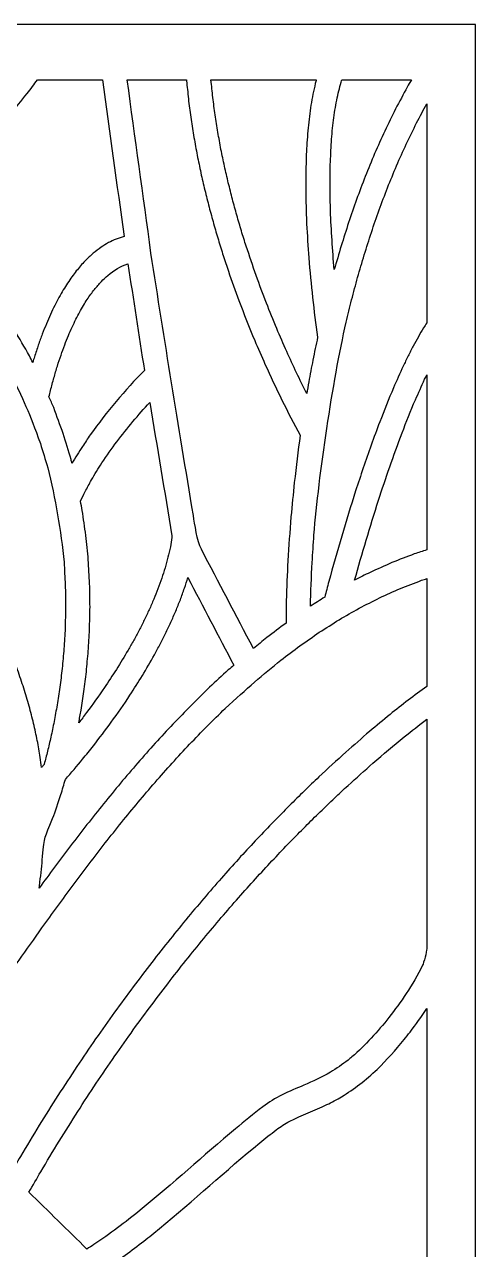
# Model space of a CAD drawing. Header units: centimetres. Extents: x -27.5 to -16.1, y -5.3 to 9.5.
# Drawn here: x -24.05 to -22.05, y 4.08 to 9.5 of the extents above; entities that cross this region are included whole.
import ezdxf

# ---------------------------------------------------------------- set-up
doc = ezdxf.new("R2010")
doc.units = ezdxf.units.CM
doc.header["$MEASUREMENT"] = 0
doc.layers.add('layer 1', color=7, linetype='Continuous')

msp = doc.modelspace()

# ---------------------------------------------------------------- linework, layer by layer
at = {"layer": 'layer 1', "color": 250}
for points, knots in [([(-22.0545, -5.25446), (-23.86966, -5.25446), (-25.68483, -5.25446), (-27.49999, -5.25446), (-27.49999, -5.25446), (-27.49999, -0.3363), (-27.49999, 4.58185), (-27.49999, 9.5), (-27.49999, 9.5), (-25.68483, 9.5), (-23.86966, 9.5), (-22.0545, 9.5), (-22.0545, 9.5), (-22.0545, 4.58185), (-22.0545, -0.3363), (-22.0545, -5.25446)], [0, 0, 0, 0, 0.2, 0.2, 0.2, 0.2, 0.4, 0.4, 0.4, 0.4, 0.6, 0.6, 0.6, 0.6, 1, 1, 1, 1]), ([(-24.0132, 8.00494), (-24.01077, 8.0131), (-24.00834, 8.02126), (-24.00591, 8.02942), (-24.00591, 8.02942), (-24.00021, 8.04677), (-23.99451, 8.06412), (-23.98881, 8.08146), (-23.98881, 8.08146), (-23.98295, 8.09766), (-23.97708, 8.11386), (-23.97122, 8.13006), (-23.97122, 8.13006), (-23.96522, 8.14515), (-23.95922, 8.16024), (-23.95321, 8.17533), (-23.95321, 8.17533), (-23.94709, 8.18935), (-23.94097, 8.20337), (-23.93485, 8.2174), (-23.93485, 8.2174), (-23.92863, 8.23039), (-23.92241, 8.24339), (-23.9162, 8.25639), (-23.9162, 8.25639), (-23.9099, 8.2684), (-23.90361, 8.28041), (-23.89731, 8.29241), (-23.89731, 8.29241), (-23.89096, 8.30348), (-23.88461, 8.31454), (-23.87826, 8.3256), (-23.87826, 8.3256), (-23.87188, 8.33575), (-23.8655, 8.3459), (-23.85912, 8.35605), (-23.85912, 8.35605), (-23.85272, 8.36533), (-23.84633, 8.3746), (-23.83994, 8.38388), (-23.83994, 8.38388), (-23.83356, 8.39232), (-23.82718, 8.40076), (-23.8208, 8.40921), (-23.8208, 8.40921), (-23.81446, 8.41685), (-23.80811, 8.42449), (-23.80177, 8.43213), (-23.80177, 8.43213), (-23.79549, 8.43901), (-23.78921, 8.44589), (-23.78293, 8.45276), (-23.78293, 8.45276), (-23.77673, 8.45892), (-23.77054, 8.46507), (-23.76435, 8.47122), (-23.76435, 8.47122), (-23.75827, 8.47668), (-23.75219, 8.48213), (-23.74611, 8.48759), (-23.74611, 8.48759), (-23.73441, 8.49658), (-23.72271, 8.50558), (-23.71101, 8.51457), (-23.71101, 8.51457), (-23.70012, 8.52124), (-23.68922, 8.52792), (-23.67832, 8.53459), (-23.67832, 8.53459), (-23.65607, 8.54586), (-23.6335, 8.55602), (-23.60945, 8.56118), (-23.60945, 8.56118), (-23.64118, 8.79266), (-23.67291, 9.02414), (-23.70465, 9.25562), (-23.70465, 9.25562), (-23.80043, 9.25562), (-23.89622, 9.25562), (-23.99201, 9.25562), (-23.99201, 9.25562), (-24.00726, 9.23511), (-24.02272, 9.21483), (-24.0383, 9.19459), (-24.0383, 9.19459), (-24.06352, 9.1635), (-24.08874, 9.13242), (-24.11395, 9.10133), (-24.11395, 9.10133), (-24.12943, 9.08326), (-24.14491, 9.06518), (-24.16038, 9.04711), (-24.16038, 9.04711), (-24.17771, 9.02766), (-24.19504, 9.00821), (-24.21237, 8.98876), (-24.21237, 8.98876), (-24.23151, 8.96818), (-24.25064, 8.9476), (-24.26978, 8.92702), (-24.26978, 8.92702), (-24.29068, 8.90555), (-24.31158, 8.88407), (-24.33248, 8.8626), (-24.33248, 8.8626), (-24.35509, 8.84047), (-24.37771, 8.81834), (-24.40033, 8.79621), (-24.40033, 8.79621), (-24.42462, 8.77366), (-24.44891, 8.75112), (-24.4732, 8.72857), (-24.4732, 8.72857), (-24.49621, 8.7084), (-24.51922, 8.68823), (-24.54223, 8.66806), (-24.54223, 8.66806), (-24.47251, 8.60534), (-24.42543, 8.55952), (-24.34953, 8.48226), (-24.34953, 8.48226), (-24.31792, 8.44578), (-24.28632, 8.40931), (-24.25471, 8.37284), (-24.25471, 8.37284), (-24.22642, 8.33571), (-24.19812, 8.29858), (-24.16982, 8.26145), (-24.16982, 8.26145), (-24.14468, 8.22381), (-24.11954, 8.18616), (-24.0944, 8.14851), (-24.0944, 8.14851), (-24.07228, 8.11048), (-24.05016, 8.07245), (-24.02804, 8.03443), (-24.02804, 8.03443), (-24.02309, 8.0246), (-24.01815, 8.01477), (-24.0132, 8.00494)], [0, 0, 0, 0, 0.0277778, 0.0277778, 0.0277778, 0.0277778, 0.0555556, 0.0555556, 0.0555556, 0.0555556, 0.0833333, 0.0833333, 0.0833333, 0.0833333, 0.1111111, 0.1111111, 0.1111111, 0.1111111, 0.1388889, 0.1388889, 0.1388889, 0.1388889, 0.1666667, 0.1666667, 0.1666667, 0.1666667, 0.1944444, 0.1944444, 0.1944444, 0.1944444, 0.2222222, 0.2222222, 0.2222222, 0.2222222, 0.25, 0.25, 0.25, 0.25, 0.2777778, 0.2777778, 0.2777778, 0.2777778, 0.3055556, 0.3055556, 0.3055556, 0.3055556, 0.3333333, 0.3333333, 0.3333333, 0.3333333, 0.3611111, 0.3611111, 0.3611111, 0.3611111, 0.3888889, 0.3888889, 0.3888889, 0.3888889, 0.4166667, 0.4166667, 0.4166667, 0.4166667, 0.4444444, 0.4444444, 0.4444444, 0.4444444, 0.4722222, 0.4722222, 0.4722222, 0.4722222, 0.5, 0.5, 0.5, 0.5, 0.5277778, 0.5277778, 0.5277778, 0.5277778, 0.5555556, 0.5555556, 0.5555556, 0.5555556, 0.5833333, 0.5833333, 0.5833333, 0.5833333, 0.6111111, 0.6111111, 0.6111111, 0.6111111, 0.6388889, 0.6388889, 0.6388889, 0.6388889, 0.6666667, 0.6666667, 0.6666667, 0.6666667, 0.6944444, 0.6944444, 0.6944444, 0.6944444, 0.7222222, 0.7222222, 0.7222222, 0.7222222, 0.75, 0.75, 0.75, 0.75, 0.7777778, 0.7777778, 0.7777778, 0.7777778, 0.8055556, 0.8055556, 0.8055556, 0.8055556, 0.8333333, 0.8333333, 0.8333333, 0.8333333, 0.8611111, 0.8611111, 0.8611111, 0.8611111, 0.8888889, 0.8888889, 0.8888889, 0.8888889, 0.9166667, 0.9166667, 0.9166667, 0.9166667, 0.9444444, 0.9444444, 0.9444444, 0.9444444, 1, 1, 1, 1]), ([(-22.89169, 6.94891), (-22.89019, 7.00831), (-22.8877, 7.06753), (-22.88469, 7.12687), (-22.88469, 7.12687), (-22.8808, 7.19163), (-22.87618, 7.25617), (-22.87098, 7.32081), (-22.87098, 7.32081), (-22.86603, 7.37178), (-22.86107, 7.42275), (-22.85612, 7.47371), (-22.85612, 7.47371), (-22.84807, 7.54358), (-22.83971, 7.61328), (-22.82985, 7.68286), (-22.82985, 7.68286), (-22.88666, 7.78448), (-22.93734, 7.89046), (-22.98596, 7.99733), (-22.98596, 7.99733), (-23.00112, 8.03228), (-23.01628, 8.06722), (-23.03145, 8.10217), (-23.03145, 8.10217), (-23.05566, 8.16088), (-23.07899, 8.21976), (-23.10169, 8.27925), (-23.10169, 8.27925), (-23.11711, 8.32251), (-23.13253, 8.36577), (-23.14795, 8.40903), (-23.14795, 8.40903), (-23.15544, 8.43171), (-23.16294, 8.45438), (-23.17043, 8.47706), (-23.17043, 8.47706), (-23.1777, 8.50038), (-23.18498, 8.52369), (-23.19225, 8.54701), (-23.19225, 8.54701), (-23.19925, 8.57092), (-23.20625, 8.59484), (-23.21326, 8.61875), (-23.21326, 8.61875), (-23.21993, 8.64322), (-23.2266, 8.6677), (-23.23328, 8.69217), (-23.23328, 8.69217), (-23.23957, 8.71715), (-23.24587, 8.74214), (-23.25216, 8.76712), (-23.25216, 8.76712), (-23.25802, 8.79258), (-23.26387, 8.81804), (-23.26973, 8.8435), (-23.26973, 8.8435), (-23.27509, 8.86938), (-23.28046, 8.89527), (-23.28582, 8.92116), (-23.28582, 8.92116), (-23.29064, 8.94744), (-23.29546, 8.97372), (-23.30027, 9), (-23.30027, 9), (-23.30449, 9.02662), (-23.3087, 9.05325), (-23.31292, 9.07987), (-23.31292, 9.07987), (-23.31647, 9.1068), (-23.32003, 9.13373), (-23.32358, 9.16066), (-23.32358, 9.16066), (-23.32642, 9.18786), (-23.32926, 9.21505), (-23.3321, 9.24225), (-23.3321, 9.24225), (-23.33244, 9.2467), (-23.33278, 9.25116), (-23.33311, 9.25562), (-23.33311, 9.25562), (-23.42058, 9.25562), (-23.50805, 9.25562), (-23.59552, 9.25562), (-23.59552, 9.25562), (-23.56045, 8.99979), (-23.52538, 8.74396), (-23.49031, 8.48812), (-23.49031, 8.48812), (-23.43027, 8.10033), (-23.37019, 7.73301), (-23.30266, 7.3269), (-23.30266, 7.3269), (-23.2967, 7.29105), (-23.28633, 7.21393), (-23.26736, 7.17773), (-23.26736, 7.17773), (-23.19066, 7.03136), (-23.11397, 6.88499), (-23.03728, 6.73862), (-23.03728, 6.73862), (-23.01731, 6.75484), (-22.99735, 6.77107), (-22.97738, 6.78729), (-22.97738, 6.78729), (-22.94902, 6.80869), (-22.92066, 6.83008), (-22.8923, 6.85148), (-22.8923, 6.85148), (-22.89235, 6.88397), (-22.89226, 6.91639), (-22.89169, 6.94891)], [0, 0, 0, 0, 0.0344828, 0.0344828, 0.0344828, 0.0344828, 0.0689655, 0.0689655, 0.0689655, 0.0689655, 0.1034483, 0.1034483, 0.1034483, 0.1034483, 0.137931, 0.137931, 0.137931, 0.137931, 0.1724138, 0.1724138, 0.1724138, 0.1724138, 0.2068966, 0.2068966, 0.2068966, 0.2068966, 0.2413793, 0.2413793, 0.2413793, 0.2413793, 0.2758621, 0.2758621, 0.2758621, 0.2758621, 0.3103448, 0.3103448, 0.3103448, 0.3103448, 0.3448276, 0.3448276, 0.3448276, 0.3448276, 0.3793103, 0.3793103, 0.3793103, 0.3793103, 0.4137931, 0.4137931, 0.4137931, 0.4137931, 0.4482759, 0.4482759, 0.4482759, 0.4482759, 0.4827586, 0.4827586, 0.4827586, 0.4827586, 0.5172414, 0.5172414, 0.5172414, 0.5172414, 0.5517241, 0.5517241, 0.5517241, 0.5517241, 0.5862069, 0.5862069, 0.5862069, 0.5862069, 0.6206897, 0.6206897, 0.6206897, 0.6206897, 0.6551724, 0.6551724, 0.6551724, 0.6551724, 0.6896552, 0.6896552, 0.6896552, 0.6896552, 0.7241379, 0.7241379, 0.7241379, 0.7241379, 0.7586207, 0.7586207, 0.7586207, 0.7586207, 0.7931034, 0.7931034, 0.7931034, 0.7931034, 0.8275862, 0.8275862, 0.8275862, 0.8275862, 0.862069, 0.862069, 0.862069, 0.862069, 0.8965517, 0.8965517, 0.8965517, 0.8965517, 0.9310345, 0.9310345, 0.9310345, 0.9310345, 1, 1, 1, 1]), ([(-23.22489, 9.25562), (-23.22486, 9.25529), (-23.22484, 9.25496), (-23.22481, 9.25463), (-23.22481, 9.25463), (-23.22211, 9.22872), (-23.2194, 9.2028), (-23.21669, 9.17689), (-23.21669, 9.17689), (-23.2133, 9.15116), (-23.2099, 9.12543), (-23.2065, 9.0997), (-23.2065, 9.0997), (-23.20247, 9.0742), (-23.19843, 9.04871), (-23.1944, 9.02321), (-23.1944, 9.02321), (-23.18977, 8.99799), (-23.18515, 8.97278), (-23.18053, 8.94756), (-23.18053, 8.94756), (-23.17537, 8.92266), (-23.17021, 8.89777), (-23.16505, 8.87288), (-23.16505, 8.87288), (-23.15941, 8.84835), (-23.15377, 8.82383), (-23.14813, 8.7993), (-23.14813, 8.7993), (-23.14205, 8.7752), (-23.13598, 8.75109), (-23.12991, 8.72698), (-23.12991, 8.72698), (-23.12346, 8.70333), (-23.11701, 8.67968), (-23.11056, 8.65604), (-23.11056, 8.65604), (-23.10379, 8.63289), (-23.09701, 8.60975), (-23.09024, 8.58661), (-23.09024, 8.58661), (-23.08319, 8.56403), (-23.07614, 8.54144), (-23.06909, 8.51885), (-23.06909, 8.51885), (-23.0544, 8.47551), (-23.0397, 8.43217), (-23.025, 8.38883), (-23.025, 8.38883), (-23.00986, 8.34825), (-22.99471, 8.30766), (-22.97957, 8.26708), (-22.97957, 8.26708), (-22.9644, 8.2296), (-22.94924, 8.19213), (-22.93407, 8.15465), (-22.93407, 8.15465), (-22.91931, 8.12065), (-22.90456, 8.08665), (-22.8898, 8.05265), (-22.8898, 8.05265), (-22.86127, 7.98991), (-22.83212, 7.92774), (-22.80118, 7.86648), (-22.80118, 7.86648), (-22.7982, 7.88378), (-22.79523, 7.90108), (-22.79225, 7.91838), (-22.79225, 7.91838), (-22.78617, 7.95067), (-22.78008, 7.98296), (-22.77399, 8.01525), (-22.77399, 8.01525), (-22.76702, 8.04893), (-22.76006, 8.08261), (-22.7531, 8.11629), (-22.7531, 8.11629), (-22.76991, 8.23286), (-22.78239, 8.34983), (-22.79216, 8.46742), (-22.79216, 8.46742), (-22.79585, 8.5176), (-22.79901, 8.5677), (-22.80165, 8.61798), (-22.80165, 8.61798), (-22.80285, 8.6531), (-22.80404, 8.68823), (-22.80524, 8.72336), (-22.80524, 8.72336), (-22.80544, 8.75906), (-22.80563, 8.79476), (-22.80583, 8.83047), (-22.80583, 8.83047), (-22.80479, 8.86611), (-22.80375, 8.90175), (-22.80271, 8.9374), (-22.80271, 8.9374), (-22.80166, 8.955), (-22.8006, 8.9726), (-22.79954, 8.99021), (-22.79954, 8.99021), (-22.79807, 9.00756), (-22.79661, 9.02492), (-22.79515, 9.04228), (-22.79515, 9.04228), (-22.79325, 9.05931), (-22.79135, 9.07634), (-22.78946, 9.09338), (-22.78946, 9.09338), (-22.78708, 9.11002), (-22.78471, 9.12666), (-22.78234, 9.1433), (-22.78234, 9.1433), (-22.77946, 9.15947), (-22.77657, 9.17565), (-22.77369, 9.19183), (-22.77369, 9.19183), (-22.77025, 9.20747), (-22.76681, 9.22311), (-22.76337, 9.23875), (-22.76337, 9.23875), (-22.76185, 9.24437), (-22.76034, 9.25), (-22.75883, 9.25562), (-22.75883, 9.25562), (-22.91418, 9.25562), (-23.06953, 9.25562), (-23.22489, 9.25562)], [0, 0, 0, 0, 0.030303, 0.030303, 0.030303, 0.030303, 0.0606061, 0.0606061, 0.0606061, 0.0606061, 0.0909091, 0.0909091, 0.0909091, 0.0909091, 0.1212121, 0.1212121, 0.1212121, 0.1212121, 0.1515152, 0.1515152, 0.1515152, 0.1515152, 0.1818182, 0.1818182, 0.1818182, 0.1818182, 0.2121212, 0.2121212, 0.2121212, 0.2121212, 0.2424242, 0.2424242, 0.2424242, 0.2424242, 0.2727273, 0.2727273, 0.2727273, 0.2727273, 0.3030303, 0.3030303, 0.3030303, 0.3030303, 0.3333333, 0.3333333, 0.3333333, 0.3333333, 0.3636364, 0.3636364, 0.3636364, 0.3636364, 0.3939394, 0.3939394, 0.3939394, 0.3939394, 0.4242424, 0.4242424, 0.4242424, 0.4242424, 0.4545455, 0.4545455, 0.4545455, 0.4545455, 0.4848485, 0.4848485, 0.4848485, 0.4848485, 0.5151515, 0.5151515, 0.5151515, 0.5151515, 0.5454545, 0.5454545, 0.5454545, 0.5454545, 0.5757576, 0.5757576, 0.5757576, 0.5757576, 0.6060606, 0.6060606, 0.6060606, 0.6060606, 0.6363636, 0.6363636, 0.6363636, 0.6363636, 0.6666667, 0.6666667, 0.6666667, 0.6666667, 0.6969697, 0.6969697, 0.6969697, 0.6969697, 0.7272727, 0.7272727, 0.7272727, 0.7272727, 0.7575758, 0.7575758, 0.7575758, 0.7575758, 0.7878788, 0.7878788, 0.7878788, 0.7878788, 0.8181818, 0.8181818, 0.8181818, 0.8181818, 0.8484848, 0.8484848, 0.8484848, 0.8484848, 0.8787879, 0.8787879, 0.8787879, 0.8787879, 0.9090909, 0.9090909, 0.9090909, 0.9090909, 0.9393939, 0.9393939, 0.9393939, 0.9393939, 1, 1, 1, 1]), ([(-22.64545, 9.25562), (-22.64664, 9.25199), (-22.64783, 9.24836), (-22.64902, 9.24473), (-22.64902, 9.24473), (-22.65248, 9.23186), (-22.65595, 9.219), (-22.65941, 9.20613), (-22.65941, 9.20613), (-22.66243, 9.1924), (-22.66545, 9.17866), (-22.66847, 9.16493), (-22.66847, 9.16493), (-22.67106, 9.15044), (-22.67364, 9.13594), (-22.67623, 9.12145), (-22.67623, 9.12145), (-22.67839, 9.10629), (-22.68055, 9.09113), (-22.68271, 9.07598), (-22.68271, 9.07598), (-22.68446, 9.06026), (-22.68621, 9.04453), (-22.68796, 9.02881), (-22.68796, 9.02881), (-22.68933, 9.01262), (-22.69069, 8.99644), (-22.69205, 8.98025), (-22.69205, 8.98025), (-22.6937, 8.94684), (-22.69535, 8.91344), (-22.697, 8.88004), (-22.697, 8.88004), (-22.69737, 8.84589), (-22.69775, 8.81174), (-22.69812, 8.77758), (-22.69812, 8.77758), (-22.69742, 8.7434), (-22.69672, 8.70923), (-22.69602, 8.67505), (-22.69602, 8.67505), (-22.6925, 8.58823), (-22.68731, 8.50179), (-22.67938, 8.41534), (-22.67938, 8.41534), (-22.66918, 8.45034), (-22.65899, 8.48534), (-22.6488, 8.52034), (-22.6488, 8.52034), (-22.63792, 8.55459), (-22.62704, 8.58884), (-22.61616, 8.62309), (-22.61616, 8.62309), (-22.60434, 8.65726), (-22.59252, 8.69144), (-22.5807, 8.72561), (-22.5807, 8.72561), (-22.5679, 8.7596), (-22.55511, 8.79358), (-22.54231, 8.82757), (-22.54231, 8.82757), (-22.52849, 8.86124), (-22.51467, 8.89492), (-22.50086, 8.9286), (-22.50086, 8.9286), (-22.48598, 8.96185), (-22.4711, 8.99511), (-22.45622, 9.02836), (-22.45622, 9.02836), (-22.44023, 9.06108), (-22.42425, 9.09379), (-22.40826, 9.12651), (-22.40826, 9.12651), (-22.39113, 9.15857), (-22.374, 9.19063), (-22.35687, 9.22269), (-22.35687, 9.22269), (-22.35045, 9.23367), (-22.34402, 9.24464), (-22.33759, 9.25562), (-22.33759, 9.25562), (-22.44021, 9.25562), (-22.54283, 9.25562), (-22.64545, 9.25562)], [0, 0, 0, 0, 0.0454545, 0.0454545, 0.0454545, 0.0454545, 0.0909091, 0.0909091, 0.0909091, 0.0909091, 0.1363636, 0.1363636, 0.1363636, 0.1363636, 0.1818182, 0.1818182, 0.1818182, 0.1818182, 0.2272727, 0.2272727, 0.2272727, 0.2272727, 0.2727273, 0.2727273, 0.2727273, 0.2727273, 0.3181818, 0.3181818, 0.3181818, 0.3181818, 0.3636364, 0.3636364, 0.3636364, 0.3636364, 0.4090909, 0.4090909, 0.4090909, 0.4090909, 0.4545455, 0.4545455, 0.4545455, 0.4545455, 0.5, 0.5, 0.5, 0.5, 0.5454545, 0.5454545, 0.5454545, 0.5454545, 0.5909091, 0.5909091, 0.5909091, 0.5909091, 0.6363636, 0.6363636, 0.6363636, 0.6363636, 0.6818182, 0.6818182, 0.6818182, 0.6818182, 0.7272727, 0.7272727, 0.7272727, 0.7272727, 0.7727273, 0.7727273, 0.7727273, 0.7727273, 0.8181818, 0.8181818, 0.8181818, 0.8181818, 0.8636364, 0.8636364, 0.8636364, 0.8636364, 0.9090909, 0.9090909, 0.9090909, 0.9090909, 1, 1, 1, 1]), ([(-22.27016, 9.14905), (-22.28509, 9.12112), (-22.30001, 9.09318), (-22.31494, 9.06525), (-22.31494, 9.06525), (-22.33027, 9.03388), (-22.3456, 9.0025), (-22.36093, 8.97112), (-22.36093, 8.97112), (-22.37523, 8.93915), (-22.38954, 8.90717), (-22.40385, 8.8752), (-22.40385, 8.8752), (-22.41717, 8.84274), (-22.43049, 8.81028), (-22.4438, 8.77782), (-22.4438, 8.77782), (-22.45617, 8.74499), (-22.46853, 8.71216), (-22.48089, 8.67933), (-22.48089, 8.67933), (-22.49233, 8.64625), (-22.50377, 8.61318), (-22.51521, 8.5801), (-22.51521, 8.5801), (-22.52576, 8.54688), (-22.53631, 8.51367), (-22.54686, 8.48046), (-22.54686, 8.48046), (-22.55656, 8.44723), (-22.56625, 8.414), (-22.57595, 8.38077), (-22.57595, 8.38077), (-22.58482, 8.34764), (-22.5937, 8.31451), (-22.60258, 8.28138), (-22.60258, 8.28138), (-22.61067, 8.24847), (-22.61876, 8.21556), (-22.62685, 8.18265), (-22.62685, 8.18265), (-22.68661, 7.91749), (-22.7476, 7.50887), (-22.76914, 7.24073), (-22.76914, 7.24073), (-22.77178, 7.20022), (-22.77443, 7.15971), (-22.77707, 7.11921), (-22.77707, 7.11921), (-22.78034, 7.05478), (-22.7833, 6.99032), (-22.78426, 6.9258), (-22.78426, 6.9258), (-22.76335, 6.93907), (-22.74243, 6.95235), (-22.72152, 6.96563), (-22.72152, 6.96563), (-22.71558, 6.98867), (-22.70961, 7.01171), (-22.70349, 7.0347), (-22.70349, 7.0347), (-22.66706, 7.16986), (-22.62724, 7.30355), (-22.58482, 7.43644), (-22.58482, 7.43644), (-22.56275, 7.50404), (-22.53999, 7.57118), (-22.51639, 7.63812), (-22.51639, 7.63812), (-22.50373, 7.67243), (-22.49106, 7.70674), (-22.4784, 7.74106), (-22.4784, 7.74106), (-22.45871, 7.79183), (-22.43849, 7.8421), (-22.41749, 7.89221), (-22.41749, 7.89221), (-22.40321, 7.92407), (-22.38892, 7.95594), (-22.37463, 7.98781), (-22.37463, 7.98781), (-22.36728, 8.00297), (-22.35993, 8.01814), (-22.35259, 8.03331), (-22.35259, 8.03331), (-22.34511, 8.04785), (-22.33764, 8.0624), (-22.33016, 8.07695), (-22.33016, 8.07695), (-22.32256, 8.09079), (-22.31496, 8.10464), (-22.30735, 8.11849), (-22.30735, 8.11849), (-22.29962, 8.13156), (-22.29189, 8.14463), (-22.28415, 8.15771), (-22.28415, 8.15771), (-22.27949, 8.16494), (-22.27483, 8.17218), (-22.27016, 8.17942), (-22.27016, 8.17942), (-22.27016, 8.50263), (-22.27016, 8.82584), (-22.27016, 9.14905)], [0, 0, 0, 0, 0.037037, 0.037037, 0.037037, 0.037037, 0.0740741, 0.0740741, 0.0740741, 0.0740741, 0.1111111, 0.1111111, 0.1111111, 0.1111111, 0.1481481, 0.1481481, 0.1481481, 0.1481481, 0.1851852, 0.1851852, 0.1851852, 0.1851852, 0.2222222, 0.2222222, 0.2222222, 0.2222222, 0.2592593, 0.2592593, 0.2592593, 0.2592593, 0.2962963, 0.2962963, 0.2962963, 0.2962963, 0.3333333, 0.3333333, 0.3333333, 0.3333333, 0.3703704, 0.3703704, 0.3703704, 0.3703704, 0.4074074, 0.4074074, 0.4074074, 0.4074074, 0.4444444, 0.4444444, 0.4444444, 0.4444444, 0.4814815, 0.4814815, 0.4814815, 0.4814815, 0.5185185, 0.5185185, 0.5185185, 0.5185185, 0.5555556, 0.5555556, 0.5555556, 0.5555556, 0.5925926, 0.5925926, 0.5925926, 0.5925926, 0.6296296, 0.6296296, 0.6296296, 0.6296296, 0.6666667, 0.6666667, 0.6666667, 0.6666667, 0.7037037, 0.7037037, 0.7037037, 0.7037037, 0.7407407, 0.7407407, 0.7407407, 0.7407407, 0.7777778, 0.7777778, 0.7777778, 0.7777778, 0.8148148, 0.8148148, 0.8148148, 0.8148148, 0.8518519, 0.8518519, 0.8518519, 0.8518519, 0.8888889, 0.8888889, 0.8888889, 0.8888889, 0.9259259, 0.9259259, 0.9259259, 0.9259259, 1, 1, 1, 1]), ([(-23.83985, 7.5583), (-23.82492, 7.58346), (-23.80966, 7.60813), (-23.79387, 7.63267), (-23.79387, 7.63267), (-23.78216, 7.64986), (-23.77044, 7.66705), (-23.75873, 7.68424), (-23.75873, 7.68424), (-23.68564, 7.78609), (-23.60601, 7.88215), (-23.5195, 7.96955), (-23.5195, 7.96955), (-23.5438, 8.12647), (-23.56809, 8.2834), (-23.59239, 8.44033), (-23.59239, 8.44033), (-23.6254, 8.43152), (-23.65392, 8.41206), (-23.68124, 8.38994), (-23.68124, 8.38994), (-23.69079, 8.3809), (-23.70034, 8.37187), (-23.70988, 8.36283), (-23.70988, 8.36283), (-23.7201, 8.35108), (-23.73031, 8.33932), (-23.74053, 8.32756), (-23.74053, 8.32756), (-23.74584, 8.32054), (-23.75114, 8.31352), (-23.75645, 8.3065), (-23.75645, 8.3065), (-23.76186, 8.29865), (-23.76726, 8.29081), (-23.77267, 8.28296), (-23.77267, 8.28296), (-23.77815, 8.27424), (-23.78363, 8.26552), (-23.78912, 8.2568), (-23.78912, 8.2568), (-23.79465, 8.24716), (-23.80019, 8.23752), (-23.80572, 8.22787), (-23.80572, 8.22787), (-23.81128, 8.21727), (-23.81684, 8.20666), (-23.82241, 8.19605), (-23.82241, 8.19605), (-23.82797, 8.18442), (-23.83353, 8.1728), (-23.83909, 8.16117), (-23.83909, 8.16117), (-23.84463, 8.14849), (-23.85016, 8.1358), (-23.8557, 8.12312), (-23.8557, 8.12312), (-23.86119, 8.10933), (-23.86667, 8.09554), (-23.87215, 8.08175), (-23.87215, 8.08175), (-23.87756, 8.06682), (-23.88297, 8.05188), (-23.88837, 8.03694), (-23.88837, 8.03694), (-23.89367, 8.02081), (-23.89898, 8.00468), (-23.90428, 7.98856), (-23.90428, 7.98856), (-23.90945, 7.97119), (-23.91462, 7.95383), (-23.91979, 7.93646), (-23.91979, 7.93646), (-23.9248, 7.91782), (-23.92982, 7.89918), (-23.93483, 7.88053), (-23.93483, 7.88053), (-23.93706, 7.87133), (-23.93929, 7.86212), (-23.94151, 7.85291), (-23.94151, 7.85291), (-23.93456, 7.83677), (-23.9276, 7.82064), (-23.92065, 7.80451), (-23.92065, 7.80451), (-23.90667, 7.76618), (-23.89269, 7.72785), (-23.87871, 7.68952), (-23.87871, 7.68952), (-23.86714, 7.65137), (-23.85556, 7.61322), (-23.84399, 7.57507), (-23.84399, 7.57507), (-23.84261, 7.56948), (-23.84123, 7.56389), (-23.83985, 7.5583)], [0, 0, 0, 0, 0.04, 0.04, 0.04, 0.04, 0.08, 0.08, 0.08, 0.08, 0.12, 0.12, 0.12, 0.12, 0.16, 0.16, 0.16, 0.16, 0.2, 0.2, 0.2, 0.2, 0.24, 0.24, 0.24, 0.24, 0.28, 0.28, 0.28, 0.28, 0.32, 0.32, 0.32, 0.32, 0.36, 0.36, 0.36, 0.36, 0.4, 0.4, 0.4, 0.4, 0.44, 0.44, 0.44, 0.44, 0.48, 0.48, 0.48, 0.48, 0.52, 0.52, 0.52, 0.52, 0.56, 0.56, 0.56, 0.56, 0.6, 0.6, 0.6, 0.6, 0.64, 0.64, 0.64, 0.64, 0.68, 0.68, 0.68, 0.68, 0.72, 0.72, 0.72, 0.72, 0.76, 0.76, 0.76, 0.76, 0.8, 0.8, 0.8, 0.8, 0.84, 0.84, 0.84, 0.84, 0.88, 0.88, 0.88, 0.88, 0.92, 0.92, 0.92, 0.92, 1, 1, 1, 1]), ([(-23.97355, 6.21408), (-23.97003, 6.21796), (-23.96653, 6.22184), (-23.96304, 6.22574), (-23.96304, 6.22574), (-23.96292, 6.22616), (-23.9628, 6.22659), (-23.96267, 6.22702), (-23.96267, 6.22702), (-23.95778, 6.24592), (-23.95289, 6.26483), (-23.94799, 6.28373), (-23.94799, 6.28373), (-23.94309, 6.30465), (-23.93818, 6.32557), (-23.93328, 6.34649), (-23.93328, 6.34649), (-23.92851, 6.3693), (-23.92375, 6.39211), (-23.91899, 6.41492), (-23.91899, 6.41492), (-23.91452, 6.43949), (-23.91005, 6.46406), (-23.90559, 6.48863), (-23.90559, 6.48863), (-23.90157, 6.51483), (-23.89755, 6.54103), (-23.89353, 6.56723), (-23.89353, 6.56723), (-23.89012, 6.59494), (-23.8867, 6.62264), (-23.88329, 6.65035), (-23.88329, 6.65035), (-23.88063, 6.67943), (-23.87797, 6.70851), (-23.87531, 6.73759), (-23.87531, 6.73759), (-23.87355, 6.76792), (-23.87179, 6.79824), (-23.87004, 6.82857), (-23.87004, 6.82857), (-23.86934, 6.86002), (-23.86864, 6.89147), (-23.86794, 6.92292), (-23.86794, 6.92292), (-23.86844, 6.95536), (-23.86895, 6.98781), (-23.86945, 7.02025), (-23.86945, 7.02025), (-23.87132, 7.05357), (-23.87318, 7.08688), (-23.87504, 7.12019), (-23.87504, 7.12019), (-23.88868, 7.25825), (-23.9138, 7.40416), (-23.94699, 7.53873), (-23.94699, 7.53873), (-23.95786, 7.57458), (-23.96874, 7.61043), (-23.97962, 7.64628), (-23.97962, 7.64628), (-24.02964, 7.78344), (-24.05286, 7.83706), (-24.11999, 7.97047), (-24.11999, 7.97047), (-24.12692, 7.98239), (-24.13385, 7.9943), (-24.14078, 8.00622), (-24.14078, 8.00622), (-24.14646, 7.99237), (-24.15218, 7.97854), (-24.15794, 7.96473), (-24.15794, 7.96473), (-24.20467, 7.85347), (-24.25428, 7.74374), (-24.30857, 7.63694), (-24.30857, 7.63694), (-24.348, 7.56102), (-24.39043, 7.48742), (-24.43825, 7.4179), (-24.43825, 7.4179), (-24.41718, 7.37994), (-24.39551, 7.34241), (-24.37414, 7.30467), (-24.37414, 7.30467), (-24.32801, 7.22181), (-24.28547, 7.13722), (-24.24548, 7.05037), (-24.24548, 7.05037), (-24.18519, 6.91755), (-24.13095, 6.78151), (-24.08022, 6.64368), (-24.08022, 6.64368), (-24.07105, 6.61665), (-24.06188, 6.58963), (-24.05271, 6.56261), (-24.05271, 6.56261), (-24.04485, 6.53633), (-24.03699, 6.51005), (-24.02914, 6.48377), (-24.02914, 6.48377), (-24.02254, 6.4581), (-24.01594, 6.43244), (-24.00935, 6.40678), (-24.00935, 6.40678), (-24.00397, 6.38162), (-23.99859, 6.35646), (-23.99321, 6.3313), (-23.99321, 6.3313), (-23.989, 6.30653), (-23.9848, 6.28177), (-23.98059, 6.257), (-23.98059, 6.257), (-23.97872, 6.24217), (-23.97685, 6.22734), (-23.97499, 6.21252), (-23.97499, 6.21252), (-23.97451, 6.21304), (-23.97403, 6.21356), (-23.97355, 6.21408)], [0, 0, 0, 0, 0.0322581, 0.0322581, 0.0322581, 0.0322581, 0.0645161, 0.0645161, 0.0645161, 0.0645161, 0.0967742, 0.0967742, 0.0967742, 0.0967742, 0.1290323, 0.1290323, 0.1290323, 0.1290323, 0.1612903, 0.1612903, 0.1612903, 0.1612903, 0.1935484, 0.1935484, 0.1935484, 0.1935484, 0.2258065, 0.2258065, 0.2258065, 0.2258065, 0.2580645, 0.2580645, 0.2580645, 0.2580645, 0.2903226, 0.2903226, 0.2903226, 0.2903226, 0.3225806, 0.3225806, 0.3225806, 0.3225806, 0.3548387, 0.3548387, 0.3548387, 0.3548387, 0.3870968, 0.3870968, 0.3870968, 0.3870968, 0.4193548, 0.4193548, 0.4193548, 0.4193548, 0.4516129, 0.4516129, 0.4516129, 0.4516129, 0.483871, 0.483871, 0.483871, 0.483871, 0.516129, 0.516129, 0.516129, 0.516129, 0.5483871, 0.5483871, 0.5483871, 0.5483871, 0.5806452, 0.5806452, 0.5806452, 0.5806452, 0.6129032, 0.6129032, 0.6129032, 0.6129032, 0.6451613, 0.6451613, 0.6451613, 0.6451613, 0.6774194, 0.6774194, 0.6774194, 0.6774194, 0.7096774, 0.7096774, 0.7096774, 0.7096774, 0.7419355, 0.7419355, 0.7419355, 0.7419355, 0.7741935, 0.7741935, 0.7741935, 0.7741935, 0.8064516, 0.8064516, 0.8064516, 0.8064516, 0.8387097, 0.8387097, 0.8387097, 0.8387097, 0.8709677, 0.8709677, 0.8709677, 0.8709677, 0.9032258, 0.9032258, 0.9032258, 0.9032258, 0.9354839, 0.9354839, 0.9354839, 0.9354839, 1, 1, 1, 1]), ([(-22.27016, 7.94897), (-22.27328, 7.94271), (-22.27641, 7.93645), (-22.27953, 7.93019), (-22.27953, 7.93019), (-22.29318, 7.89974), (-22.30683, 7.8693), (-22.32048, 7.83885), (-22.32048, 7.83885), (-22.3408, 7.79036), (-22.36036, 7.74172), (-22.37942, 7.69258), (-22.37942, 7.69258), (-22.39817, 7.64256), (-22.41638, 7.59243), (-22.43417, 7.54197), (-22.43417, 7.54197), (-22.451, 7.49293), (-22.46744, 7.4438), (-22.48355, 7.39447), (-22.48355, 7.39447), (-22.5209, 7.27746), (-22.55673, 7.1596), (-22.58919, 7.04066), (-22.58919, 7.04066), (-22.56643, 7.0523), (-22.54368, 7.06395), (-22.52091, 7.07559), (-22.52091, 7.07559), (-22.48869, 7.09006), (-22.45646, 7.10452), (-22.42423, 7.11899), (-22.42423, 7.11899), (-22.39138, 7.13166), (-22.35852, 7.14433), (-22.32566, 7.157), (-22.32566, 7.157), (-22.30716, 7.16296), (-22.28866, 7.16891), (-22.27016, 7.17487), (-22.27016, 7.17487), (-22.27016, 7.4329), (-22.27016, 7.69093), (-22.27016, 7.94897)], [0, 0, 0, 0, 0.0833333, 0.0833333, 0.0833333, 0.0833333, 0.1666667, 0.1666667, 0.1666667, 0.1666667, 0.25, 0.25, 0.25, 0.25, 0.3333333, 0.3333333, 0.3333333, 0.3333333, 0.4166667, 0.4166667, 0.4166667, 0.4166667, 0.5, 0.5, 0.5, 0.5, 0.5833333, 0.5833333, 0.5833333, 0.5833333, 0.6666667, 0.6666667, 0.6666667, 0.6666667, 0.75, 0.75, 0.75, 0.75, 0.8333333, 0.8333333, 0.8333333, 0.8333333, 1, 1, 1, 1]), ([(-23.80983, 6.40977), (-23.79822, 6.42475), (-23.78669, 6.4398), (-23.77522, 6.45495), (-23.77522, 6.45495), (-23.74837, 6.49136), (-23.72212, 6.52808), (-23.69622, 6.56538), (-23.69622, 6.56538), (-23.67854, 6.59223), (-23.66085, 6.61909), (-23.64316, 6.64594), (-23.64316, 6.64594), (-23.62594, 6.67428), (-23.60872, 6.70262), (-23.5915, 6.73096), (-23.5915, 6.73096), (-23.58321, 6.74559), (-23.57493, 6.76021), (-23.56664, 6.77484), (-23.56664, 6.77484), (-23.55866, 6.78972), (-23.55067, 6.80459), (-23.54269, 6.81947), (-23.54269, 6.81947), (-23.53506, 6.83456), (-23.52743, 6.84964), (-23.51981, 6.86473), (-23.51981, 6.86473), (-23.5126, 6.87998), (-23.5054, 6.89523), (-23.49819, 6.91048), (-23.49819, 6.91048), (-23.49146, 6.92586), (-23.48474, 6.94123), (-23.47801, 6.95661), (-23.47801, 6.95661), (-23.47182, 6.97206), (-23.46563, 6.98751), (-23.45944, 7.00297), (-23.45944, 7.00297), (-23.45385, 7.01845), (-23.44825, 7.03394), (-23.44266, 7.04943), (-23.44266, 7.04943), (-23.43771, 7.0649), (-23.43277, 7.08037), (-23.42783, 7.09585), (-23.42783, 7.09585), (-23.42359, 7.11126), (-23.41935, 7.12668), (-23.41511, 7.14209), (-23.41511, 7.14209), (-23.41163, 7.1574), (-23.40814, 7.17271), (-23.40466, 7.18802), (-23.40466, 7.18802), (-23.40222, 7.2018), (-23.39979, 7.21558), (-23.39736, 7.22936), (-23.39736, 7.22936), (-23.39736, 7.23175), (-23.39736, 7.23414), (-23.39736, 7.23653), (-23.39736, 7.23653), (-23.43021, 7.4336), (-23.46306, 7.63067), (-23.49591, 7.82774), (-23.49591, 7.82774), (-23.54686, 7.77244), (-23.59492, 7.71441), (-23.64101, 7.65389), (-23.64101, 7.65389), (-23.66385, 7.62303), (-23.68587, 7.59183), (-23.70735, 7.55974), (-23.70735, 7.55974), (-23.72332, 7.53491), (-23.73872, 7.50994), (-23.75376, 7.48437), (-23.75376, 7.48437), (-23.76309, 7.46718), (-23.77242, 7.44999), (-23.78175, 7.4328), (-23.78175, 7.4328), (-23.7888, 7.41855), (-23.79556, 7.40431), (-23.80211, 7.38993), (-23.80211, 7.38993), (-23.79949, 7.37644), (-23.79687, 7.36294), (-23.79425, 7.34944), (-23.79425, 7.34944), (-23.78893, 7.31265), (-23.78361, 7.27586), (-23.77828, 7.23907), (-23.77828, 7.23907), (-23.77472, 7.203), (-23.77115, 7.16693), (-23.76759, 7.13086), (-23.76759, 7.13086), (-23.76562, 7.09564), (-23.76365, 7.06042), (-23.76168, 7.02519), (-23.76168, 7.02519), (-23.76115, 6.99095), (-23.76061, 6.9567), (-23.76008, 6.92246), (-23.76008, 6.92246), (-23.76082, 6.88932), (-23.76156, 6.85617), (-23.76229, 6.82303), (-23.76229, 6.82303), (-23.76414, 6.79111), (-23.76599, 6.7592), (-23.76784, 6.72728), (-23.76784, 6.72728), (-23.77064, 6.69672), (-23.77343, 6.66615), (-23.77623, 6.63559), (-23.77623, 6.63559), (-23.77982, 6.6065), (-23.7834, 6.57741), (-23.78699, 6.54832), (-23.78699, 6.54832), (-23.7912, 6.52082), (-23.79542, 6.49333), (-23.79963, 6.46584), (-23.79963, 6.46584), (-23.80303, 6.44715), (-23.80643, 6.42846), (-23.80983, 6.40977)], [0, 0, 0, 0, 0.0294118, 0.0294118, 0.0294118, 0.0294118, 0.0588235, 0.0588235, 0.0588235, 0.0588235, 0.0882353, 0.0882353, 0.0882353, 0.0882353, 0.1176471, 0.1176471, 0.1176471, 0.1176471, 0.1470588, 0.1470588, 0.1470588, 0.1470588, 0.1764706, 0.1764706, 0.1764706, 0.1764706, 0.2058824, 0.2058824, 0.2058824, 0.2058824, 0.2352941, 0.2352941, 0.2352941, 0.2352941, 0.2647059, 0.2647059, 0.2647059, 0.2647059, 0.2941176, 0.2941176, 0.2941176, 0.2941176, 0.3235294, 0.3235294, 0.3235294, 0.3235294, 0.3529412, 0.3529412, 0.3529412, 0.3529412, 0.3823529, 0.3823529, 0.3823529, 0.3823529, 0.4117647, 0.4117647, 0.4117647, 0.4117647, 0.4411765, 0.4411765, 0.4411765, 0.4411765, 0.4705882, 0.4705882, 0.4705882, 0.4705882, 0.5, 0.5, 0.5, 0.5, 0.5294118, 0.5294118, 0.5294118, 0.5294118, 0.5588235, 0.5588235, 0.5588235, 0.5588235, 0.5882353, 0.5882353, 0.5882353, 0.5882353, 0.6176471, 0.6176471, 0.6176471, 0.6176471, 0.6470588, 0.6470588, 0.6470588, 0.6470588, 0.6764706, 0.6764706, 0.6764706, 0.6764706, 0.7058824, 0.7058824, 0.7058824, 0.7058824, 0.7352941, 0.7352941, 0.7352941, 0.7352941, 0.7647059, 0.7647059, 0.7647059, 0.7647059, 0.7941176, 0.7941176, 0.7941176, 0.7941176, 0.8235294, 0.8235294, 0.8235294, 0.8235294, 0.8529412, 0.8529412, 0.8529412, 0.8529412, 0.8823529, 0.8823529, 0.8823529, 0.8823529, 0.9117647, 0.9117647, 0.9117647, 0.9117647, 0.9411765, 0.9411765, 0.9411765, 0.9411765, 1, 1, 1, 1]), ([(-22.27016, 7.04784), (-22.27795, 7.04533), (-22.28574, 7.04283), (-22.29353, 7.04032), (-22.29353, 7.04032), (-22.32468, 7.02831), (-22.35583, 7.01629), (-22.38698, 7.00428), (-22.38698, 7.00428), (-22.4176, 6.99053), (-22.44823, 6.97679), (-22.47885, 6.96304), (-22.47885, 6.96304), (-22.50897, 6.94764), (-22.53908, 6.93223), (-22.56919, 6.91683), (-22.56919, 6.91683), (-22.59881, 6.89984), (-22.62843, 6.88285), (-22.65805, 6.86586), (-22.65805, 6.86586), (-22.68719, 6.84737), (-22.71632, 6.82887), (-22.74546, 6.81038), (-22.74546, 6.81038), (-22.77412, 6.79045), (-22.80279, 6.77052), (-22.83145, 6.7506), (-22.83145, 6.7506), (-22.85965, 6.72932), (-22.88786, 6.70804), (-22.91606, 6.68676), (-22.91606, 6.68676), (-22.99156, 6.62541), (-23.068, 6.55995), (-23.16192, 6.47326), (-23.16192, 6.47326), (-23.18839, 6.44736), (-23.21485, 6.42146), (-23.24131, 6.39557), (-23.24131, 6.39557), (-23.26737, 6.36871), (-23.29343, 6.34186), (-23.31948, 6.31501), (-23.31948, 6.31501), (-23.34514, 6.28729), (-23.37079, 6.25957), (-23.39645, 6.23184), (-23.39645, 6.23184), (-23.42172, 6.20333), (-23.44698, 6.17482), (-23.47225, 6.14631), (-23.47225, 6.14631), (-23.49714, 6.11709), (-23.52203, 6.08787), (-23.54692, 6.05865), (-23.54692, 6.05865), (-23.57144, 6.02881), (-23.59596, 5.99897), (-23.62048, 5.96912), (-23.62048, 5.96912), (-23.64465, 5.93874), (-23.66881, 5.90835), (-23.69298, 5.87797), (-23.69298, 5.87797), (-23.7168, 5.84713), (-23.74062, 5.81628), (-23.76444, 5.78544), (-23.76444, 5.78544), (-23.78792, 5.75422), (-23.81141, 5.723), (-23.8349, 5.69178), (-23.8349, 5.69178), (-23.88092, 5.62854), (-23.92694, 5.5653), (-23.97296, 5.50206), (-23.97296, 5.50206), (-24.04035, 5.40692), (-24.10711, 5.31132), (-24.17346, 5.21524), (-24.17346, 5.21524), (-24.27026, 5.07394), (-24.36639, 4.93205), (-24.46315, 4.79072), (-24.46315, 4.79072), (-24.39601, 4.71739), (-24.3289, 4.64402), (-24.26177, 4.57067), (-24.26177, 4.57067), (-24.21286, 4.51724), (-24.16292, 4.46513), (-24.11203, 4.41412), (-24.11203, 4.41412), (-24.09725, 4.43978), (-24.08247, 4.46544), (-24.06769, 4.4911), (-24.06769, 4.4911), (-24.04012, 4.53691), (-24.01254, 4.58273), (-23.98497, 4.62855), (-23.98497, 4.62855), (-23.95725, 4.6727), (-23.92953, 4.71684), (-23.90182, 4.76099), (-23.90182, 4.76099), (-23.87403, 4.80348), (-23.84624, 4.84597), (-23.81845, 4.88846), (-23.81845, 4.88846), (-23.79066, 4.92931), (-23.76288, 4.97015), (-23.73509, 5.011), (-23.73509, 5.011), (-23.70737, 5.0502), (-23.67965, 5.08941), (-23.65193, 5.12862), (-23.65193, 5.12862), (-23.62435, 5.16621), (-23.59677, 5.2038), (-23.56919, 5.24138), (-23.56919, 5.24138), (-23.54183, 5.27736), (-23.51446, 5.31333), (-23.48709, 5.34931), (-23.48709, 5.34931), (-23.46001, 5.38368), (-23.43292, 5.41805), (-23.40584, 5.45243), (-23.40584, 5.45243), (-23.37911, 5.48521), (-23.35238, 5.518), (-23.32565, 5.55079), (-23.32565, 5.55079), (-23.29934, 5.582), (-23.27303, 5.6132), (-23.24672, 5.64441), (-23.24672, 5.64441), (-23.22091, 5.67406), (-23.19509, 5.7037), (-23.16928, 5.73334), (-23.16928, 5.73334), (-23.14403, 5.76143), (-23.11878, 5.78952), (-23.09353, 5.81761), (-23.09353, 5.81761), (-23.06892, 5.84416), (-23.0443, 5.8707), (-23.01969, 5.89725), (-23.01969, 5.89725), (-22.99578, 5.92227), (-22.97187, 5.94728), (-22.94797, 5.9723), (-22.94797, 5.9723), (-22.92483, 5.9958), (-22.9017, 6.01929), (-22.87857, 6.04279), (-22.87857, 6.04279), (-22.85629, 6.06478), (-22.834, 6.08677), (-22.81172, 6.10876), (-22.81172, 6.10876), (-22.79035, 6.12925), (-22.76898, 6.14975), (-22.74762, 6.17024), (-22.74762, 6.17024), (-22.70792, 6.20679), (-22.66822, 6.24333), (-22.62852, 6.27988), (-22.62852, 6.27988), (-22.59334, 6.31058), (-22.55815, 6.34128), (-22.52297, 6.37198), (-22.52297, 6.37198), (-22.49287, 6.39693), (-22.46276, 6.42188), (-22.43266, 6.44682), (-22.43266, 6.44682), (-22.37929, 6.48939), (-22.32566, 6.53152), (-22.27016, 6.57047), (-22.27016, 6.57047), (-22.27016, 6.72959), (-22.27016, 6.88872), (-22.27016, 7.04784)], [0, 0, 0, 0, 0.0212766, 0.0212766, 0.0212766, 0.0212766, 0.0425532, 0.0425532, 0.0425532, 0.0425532, 0.0638298, 0.0638298, 0.0638298, 0.0638298, 0.0851064, 0.0851064, 0.0851064, 0.0851064, 0.106383, 0.106383, 0.106383, 0.106383, 0.1276596, 0.1276596, 0.1276596, 0.1276596, 0.1489362, 0.1489362, 0.1489362, 0.1489362, 0.1702128, 0.1702128, 0.1702128, 0.1702128, 0.1914894, 0.1914894, 0.1914894, 0.1914894, 0.212766, 0.212766, 0.212766, 0.212766, 0.2340426, 0.2340426, 0.2340426, 0.2340426, 0.2553191, 0.2553191, 0.2553191, 0.2553191, 0.2765957, 0.2765957, 0.2765957, 0.2765957, 0.2978723, 0.2978723, 0.2978723, 0.2978723, 0.3191489, 0.3191489, 0.3191489, 0.3191489, 0.3404255, 0.3404255, 0.3404255, 0.3404255, 0.3617021, 0.3617021, 0.3617021, 0.3617021, 0.3829787, 0.3829787, 0.3829787, 0.3829787, 0.4042553, 0.4042553, 0.4042553, 0.4042553, 0.4255319, 0.4255319, 0.4255319, 0.4255319, 0.4468085, 0.4468085, 0.4468085, 0.4468085, 0.4680851, 0.4680851, 0.4680851, 0.4680851, 0.4893617, 0.4893617, 0.4893617, 0.4893617, 0.5106383, 0.5106383, 0.5106383, 0.5106383, 0.5319149, 0.5319149, 0.5319149, 0.5319149, 0.5531915, 0.5531915, 0.5531915, 0.5531915, 0.5744681, 0.5744681, 0.5744681, 0.5744681, 0.5957447, 0.5957447, 0.5957447, 0.5957447, 0.6170213, 0.6170213, 0.6170213, 0.6170213, 0.6382979, 0.6382979, 0.6382979, 0.6382979, 0.6595745, 0.6595745, 0.6595745, 0.6595745, 0.6808511, 0.6808511, 0.6808511, 0.6808511, 0.7021277, 0.7021277, 0.7021277, 0.7021277, 0.7234043, 0.7234043, 0.7234043, 0.7234043, 0.7446809, 0.7446809, 0.7446809, 0.7446809, 0.7659574, 0.7659574, 0.7659574, 0.7659574, 0.787234, 0.787234, 0.787234, 0.787234, 0.8085106, 0.8085106, 0.8085106, 0.8085106, 0.8297872, 0.8297872, 0.8297872, 0.8297872, 0.8510638, 0.8510638, 0.8510638, 0.8510638, 0.8723404, 0.8723404, 0.8723404, 0.8723404, 0.893617, 0.893617, 0.893617, 0.893617, 0.9148936, 0.9148936, 0.9148936, 0.9148936, 0.9361702, 0.9361702, 0.9361702, 0.9361702, 0.9574468, 0.9574468, 0.9574468, 0.9574468, 1, 1, 1, 1]), ([(-23.32705, 7.05232), (-23.33204, 7.0367), (-23.33703, 7.02108), (-23.34202, 7.00546), (-23.34202, 7.00546), (-23.34815, 6.98849), (-23.35428, 6.97152), (-23.36042, 6.95455), (-23.36042, 6.95455), (-23.36714, 6.93777), (-23.37386, 6.92099), (-23.38058, 6.9042), (-23.38058, 6.9042), (-23.38783, 6.88763), (-23.39508, 6.87106), (-23.40233, 6.8545), (-23.40233, 6.8545), (-23.41005, 6.83817), (-23.41776, 6.82184), (-23.42547, 6.80551), (-23.42547, 6.80551), (-23.43359, 6.78946), (-23.4417, 6.7734), (-23.44982, 6.75735), (-23.44982, 6.75735), (-23.45828, 6.74159), (-23.46673, 6.72584), (-23.47519, 6.71008), (-23.47519, 6.71008), (-23.49288, 6.6796), (-23.51056, 6.64912), (-23.52825, 6.61864), (-23.52825, 6.61864), (-23.54657, 6.58974), (-23.56488, 6.56085), (-23.5832, 6.53195), (-23.5832, 6.53195), (-23.61028, 6.49159), (-23.63778, 6.4519), (-23.66597, 6.41254), (-23.66597, 6.41254), (-23.69189, 6.37739), (-23.71811, 6.34271), (-23.74482, 6.30833), (-23.74482, 6.30833), (-23.76081, 6.28845), (-23.77679, 6.26857), (-23.79278, 6.24869), (-23.79278, 6.24869), (-23.81782, 6.21854), (-23.84308, 6.18861), (-23.8689, 6.15932), (-23.8689, 6.15932), (-23.87544, 6.13695), (-23.88198, 6.11459), (-23.88852, 6.09223), (-23.88852, 6.09223), (-23.90019, 6.05635), (-23.91207, 6.02083), (-23.92551, 5.98576), (-23.92551, 5.98576), (-23.96089, 5.89703), (-23.96252, 5.91325), (-23.96976, 5.81805), (-23.96976, 5.81805), (-23.9732, 5.78021), (-23.97715, 5.74259), (-23.98158, 5.70488), (-23.98158, 5.70488), (-23.98272, 5.69604), (-23.98389, 5.68722), (-23.98507, 5.6784), (-23.98507, 5.6784), (-23.9625, 5.7091), (-23.93993, 5.73981), (-23.91736, 5.77052), (-23.91736, 5.77052), (-23.89359, 5.80211), (-23.86982, 5.83371), (-23.84604, 5.86531), (-23.84604, 5.86531), (-23.8219, 5.89658), (-23.79775, 5.92784), (-23.77361, 5.95911), (-23.77361, 5.95911), (-23.74907, 5.98996), (-23.72453, 6.02081), (-23.7, 6.05166), (-23.7, 6.05166), (-23.67506, 6.08202), (-23.65012, 6.11237), (-23.62517, 6.14272), (-23.62517, 6.14272), (-23.59981, 6.1725), (-23.57445, 6.20227), (-23.54909, 6.23204), (-23.54909, 6.23204), (-23.5233, 6.26115), (-23.4975, 6.29025), (-23.47171, 6.31936), (-23.47171, 6.31936), (-23.44546, 6.34772), (-23.41922, 6.37608), (-23.39297, 6.40444), (-23.39297, 6.40444), (-23.36626, 6.43196), (-23.33955, 6.45949), (-23.31284, 6.48702), (-23.31284, 6.48702), (-23.28565, 6.51363), (-23.25846, 6.54024), (-23.23126, 6.56685), (-23.23126, 6.56685), (-23.20357, 6.59246), (-23.17588, 6.61807), (-23.14819, 6.64367), (-23.14819, 6.64367), (-23.14012, 6.6507), (-23.13204, 6.65772), (-23.12397, 6.66474), (-23.12397, 6.66474), (-23.19166, 6.79393), (-23.25936, 6.92312), (-23.32705, 7.05232)], [0, 0, 0, 0, 0.03125, 0.03125, 0.03125, 0.03125, 0.0625, 0.0625, 0.0625, 0.0625, 0.09375, 0.09375, 0.09375, 0.09375, 0.125, 0.125, 0.125, 0.125, 0.15625, 0.15625, 0.15625, 0.15625, 0.1875, 0.1875, 0.1875, 0.1875, 0.21875, 0.21875, 0.21875, 0.21875, 0.25, 0.25, 0.25, 0.25, 0.28125, 0.28125, 0.28125, 0.28125, 0.3125, 0.3125, 0.3125, 0.3125, 0.34375, 0.34375, 0.34375, 0.34375, 0.375, 0.375, 0.375, 0.375, 0.40625, 0.40625, 0.40625, 0.40625, 0.4375, 0.4375, 0.4375, 0.4375, 0.46875, 0.46875, 0.46875, 0.46875, 0.5, 0.5, 0.5, 0.5, 0.53125, 0.53125, 0.53125, 0.53125, 0.5625, 0.5625, 0.5625, 0.5625, 0.59375, 0.59375, 0.59375, 0.59375, 0.625, 0.625, 0.625, 0.625, 0.65625, 0.65625, 0.65625, 0.65625, 0.6875, 0.6875, 0.6875, 0.6875, 0.71875, 0.71875, 0.71875, 0.71875, 0.75, 0.75, 0.75, 0.75, 0.78125, 0.78125, 0.78125, 0.78125, 0.8125, 0.8125, 0.8125, 0.8125, 0.84375, 0.84375, 0.84375, 0.84375, 0.875, 0.875, 0.875, 0.875, 0.90625, 0.90625, 0.90625, 0.90625, 0.9375, 0.9375, 0.9375, 0.9375, 1, 1, 1, 1]), ([(-22.27016, 6.42536), (-22.30386, 6.39999), (-22.33702, 6.37368), (-22.37007, 6.34732), (-22.37007, 6.34732), (-22.41659, 6.30928), (-22.46249, 6.27059), (-22.50817, 6.23127), (-22.50817, 6.23127), (-22.54495, 6.19832), (-22.58173, 6.16536), (-22.6185, 6.13241), (-22.6185, 6.13241), (-22.63851, 6.11375), (-22.65851, 6.09509), (-22.67851, 6.07643), (-22.67851, 6.07643), (-22.6995, 6.0563), (-22.72049, 6.03618), (-22.74147, 6.01605), (-22.74147, 6.01605), (-22.76337, 5.99444), (-22.78527, 5.97283), (-22.80717, 5.95122), (-22.80717, 5.95122), (-22.82991, 5.92812), (-22.85265, 5.90502), (-22.8754, 5.88192), (-22.8754, 5.88192), (-22.89891, 5.85731), (-22.92242, 5.83271), (-22.94594, 5.80811), (-22.94594, 5.80811), (-22.97015, 5.78199), (-22.99437, 5.75587), (-23.01858, 5.72975), (-23.01858, 5.72975), (-23.04343, 5.70211), (-23.06828, 5.67447), (-23.09313, 5.64683), (-23.09313, 5.64683), (-23.11853, 5.61765), (-23.14394, 5.58847), (-23.16935, 5.55929), (-23.16935, 5.55929), (-23.19525, 5.52857), (-23.22115, 5.49784), (-23.24705, 5.46712), (-23.24705, 5.46712), (-23.27337, 5.43484), (-23.29969, 5.40256), (-23.32602, 5.37027), (-23.32602, 5.37027), (-23.35269, 5.33642), (-23.37936, 5.30257), (-23.40603, 5.26872), (-23.40603, 5.26872), (-23.43299, 5.23329), (-23.45994, 5.19786), (-23.48689, 5.16243), (-23.48689, 5.16243), (-23.51406, 5.1254), (-23.54122, 5.08838), (-23.56839, 5.05136), (-23.56839, 5.05136), (-23.59569, 5.01274), (-23.623, 4.97411), (-23.6503, 4.93549), (-23.6503, 4.93549), (-23.67768, 4.89525), (-23.70505, 4.85501), (-23.73243, 4.81478), (-23.73243, 4.81478), (-23.75981, 4.77292), (-23.78718, 4.73106), (-23.81456, 4.68919), (-23.81456, 4.68919), (-23.84187, 4.6457), (-23.86917, 4.6022), (-23.89648, 4.5587), (-23.89648, 4.5587), (-23.92365, 4.51356), (-23.95082, 4.46842), (-23.97799, 4.42327), (-23.97799, 4.42327), (-23.99534, 4.39315), (-24.0127, 4.36302), (-24.03005, 4.33289), (-24.03005, 4.33289), (-23.94463, 4.24897), (-23.8592, 4.16505), (-23.77378, 4.08112), (-23.77378, 4.08112), (-23.76352, 4.08761), (-23.75325, 4.0941), (-23.74299, 4.10059), (-23.74299, 4.10059), (-23.67232, 4.14737), (-23.60449, 4.19936), (-23.53773, 4.25292), (-23.53773, 4.25292), (-23.39492, 4.36918), (-23.25821, 4.4945), (-23.11694, 4.61308), (-23.11694, 4.61308), (-23.07706, 4.64618), (-23.03699, 4.67913), (-22.99598, 4.71041), (-22.99598, 4.71041), (-22.96842, 4.73078), (-22.93991, 4.74792), (-22.90996, 4.7633), (-22.90996, 4.7633), (-22.8784, 4.77913), (-22.8462, 4.79277), (-22.81379, 4.80614), (-22.81379, 4.80614), (-22.7736, 4.8227), (-22.73478, 4.84116), (-22.69676, 4.86338), (-22.69676, 4.86338), (-22.66954, 4.87984), (-22.64369, 4.89772), (-22.61832, 4.91762), (-22.61832, 4.91762), (-22.61273, 4.92222), (-22.60713, 4.92681), (-22.60154, 4.9314), (-22.60154, 4.9314), (-22.54126, 4.98305), (-22.48786, 5.0426), (-22.4372, 5.10605), (-22.4372, 5.10605), (-22.41058, 5.14026), (-22.38522, 5.17516), (-22.36085, 5.21146), (-22.36085, 5.21146), (-22.33458, 5.2516), (-22.30905, 5.29268), (-22.28853, 5.33701), (-22.28853, 5.33701), (-22.2843, 5.34679), (-22.27016, 5.39723), (-22.27016, 5.40904), (-22.27016, 5.40904), (-22.27016, 5.74781), (-22.27016, 6.08658), (-22.27016, 6.42536)], [0, 0, 0, 0, 0.0263158, 0.0263158, 0.0263158, 0.0263158, 0.0526316, 0.0526316, 0.0526316, 0.0526316, 0.0789474, 0.0789474, 0.0789474, 0.0789474, 0.1052632, 0.1052632, 0.1052632, 0.1052632, 0.1315789, 0.1315789, 0.1315789, 0.1315789, 0.1578947, 0.1578947, 0.1578947, 0.1578947, 0.1842105, 0.1842105, 0.1842105, 0.1842105, 0.2105263, 0.2105263, 0.2105263, 0.2105263, 0.2368421, 0.2368421, 0.2368421, 0.2368421, 0.2631579, 0.2631579, 0.2631579, 0.2631579, 0.2894737, 0.2894737, 0.2894737, 0.2894737, 0.3157895, 0.3157895, 0.3157895, 0.3157895, 0.3421053, 0.3421053, 0.3421053, 0.3421053, 0.3684211, 0.3684211, 0.3684211, 0.3684211, 0.3947368, 0.3947368, 0.3947368, 0.3947368, 0.4210526, 0.4210526, 0.4210526, 0.4210526, 0.4473684, 0.4473684, 0.4473684, 0.4473684, 0.4736842, 0.4736842, 0.4736842, 0.4736842, 0.5, 0.5, 0.5, 0.5, 0.5263158, 0.5263158, 0.5263158, 0.5263158, 0.5526316, 0.5526316, 0.5526316, 0.5526316, 0.5789474, 0.5789474, 0.5789474, 0.5789474, 0.6052632, 0.6052632, 0.6052632, 0.6052632, 0.6315789, 0.6315789, 0.6315789, 0.6315789, 0.6578947, 0.6578947, 0.6578947, 0.6578947, 0.6842105, 0.6842105, 0.6842105, 0.6842105, 0.7105263, 0.7105263, 0.7105263, 0.7105263, 0.7368421, 0.7368421, 0.7368421, 0.7368421, 0.7631579, 0.7631579, 0.7631579, 0.7631579, 0.7894737, 0.7894737, 0.7894737, 0.7894737, 0.8157895, 0.8157895, 0.8157895, 0.8157895, 0.8421053, 0.8421053, 0.8421053, 0.8421053, 0.8684211, 0.8684211, 0.8684211, 0.8684211, 0.8947368, 0.8947368, 0.8947368, 0.8947368, 0.9210526, 0.9210526, 0.9210526, 0.9210526, 0.9473684, 0.9473684, 0.9473684, 0.9473684, 1, 1, 1, 1]), ([(-22.27016, 5.14508), (-22.29364, 5.10951), (-22.31815, 5.07514), (-22.34379, 5.04135), (-22.34379, 5.04135), (-22.35258, 5.0302), (-22.36137, 5.01904), (-22.37017, 5.00789), (-22.37017, 5.00789), (-22.40815, 4.96154), (-22.44746, 4.91749), (-22.48976, 4.87624), (-22.48976, 4.87624), (-22.5144, 4.85278), (-22.53954, 4.83082), (-22.566, 4.81006), (-22.566, 4.81006), (-22.59219, 4.79012), (-22.61881, 4.77202), (-22.64665, 4.75518), (-22.64665, 4.75518), (-22.66818, 4.74259), (-22.6899, 4.73099), (-22.71211, 4.72004), (-22.71211, 4.72004), (-22.76647, 4.69414), (-22.82288, 4.67445), (-22.87641, 4.64631), (-22.87641, 4.64631), (-22.89722, 4.6351), (-22.91711, 4.62283), (-22.93641, 4.60856), (-22.93641, 4.60856), (-22.96075, 4.58999), (-22.98465, 4.57065), (-23.00853, 4.55135), (-23.00853, 4.55135), (-23.15869, 4.4283), (-23.3024, 4.29569), (-23.4522, 4.17209), (-23.4522, 4.17209), (-23.47516, 4.1534), (-23.49822, 4.1349), (-23.52142, 4.11659), (-23.52142, 4.11659), (-23.57638, 4.07396), (-23.63207, 4.03207), (-23.68978, 3.99431), (-23.68978, 3.99431), (-23.65519, 3.95763), (-23.62134, 3.92022), (-23.58794, 3.88216), (-23.58794, 3.88216), (-23.52233, 3.80576), (-23.4596, 3.7266), (-23.39938, 3.6447), (-23.39938, 3.6447), (-23.32254, 3.53666), (-23.25896, 3.43027), (-23.2177, 3.29903), (-23.2177, 3.29903), (-23.21061, 3.2733), (-23.20406, 3.24786), (-23.19876, 3.22158), (-23.19876, 3.22158), (-23.18631, 3.21932), (-23.17386, 3.21707), (-23.16141, 3.21481), (-23.16141, 3.21481), (-23.14896, 3.21399), (-23.13652, 3.21317), (-23.12407, 3.21235), (-23.12407, 3.21235), (-23.02161, 3.21613), (-22.93916, 3.24562), (-22.84606, 3.29248), (-22.84606, 3.29248), (-22.83265, 3.30003), (-22.81924, 3.30758), (-22.80583, 3.31512), (-22.80583, 3.31512), (-22.79255, 3.32334), (-22.77927, 3.33156), (-22.76599, 3.33977), (-22.76599, 3.33977), (-22.75289, 3.34856), (-22.73979, 3.35735), (-22.72669, 3.36613), (-22.72669, 3.36613), (-22.71382, 3.37539), (-22.70096, 3.38465), (-22.6881, 3.39391), (-22.6881, 3.39391), (-22.67552, 3.40355), (-22.66294, 3.41318), (-22.65036, 3.42281), (-22.65036, 3.42281), (-22.62627, 3.4428), (-22.60218, 3.46279), (-22.57809, 3.48278), (-22.57809, 3.48278), (-22.55574, 3.50305), (-22.53339, 3.52333), (-22.51105, 3.54361), (-22.51105, 3.54361), (-22.49082, 3.56337), (-22.4706, 3.58313), (-22.45038, 3.60289), (-22.45038, 3.60289), (-22.3921, 3.66265), (-22.33497, 3.72412), (-22.28219, 3.79019), (-22.28219, 3.79019), (-22.27818, 3.79702), (-22.27417, 3.80385), (-22.27016, 3.81068), (-22.27016, 3.81068), (-22.27016, 4.25548), (-22.27016, 4.70028), (-22.27016, 5.14508)], [0, 0, 0, 0, 0.0322581, 0.0322581, 0.0322581, 0.0322581, 0.0645161, 0.0645161, 0.0645161, 0.0645161, 0.0967742, 0.0967742, 0.0967742, 0.0967742, 0.1290323, 0.1290323, 0.1290323, 0.1290323, 0.1612903, 0.1612903, 0.1612903, 0.1612903, 0.1935484, 0.1935484, 0.1935484, 0.1935484, 0.2258065, 0.2258065, 0.2258065, 0.2258065, 0.2580645, 0.2580645, 0.2580645, 0.2580645, 0.2903226, 0.2903226, 0.2903226, 0.2903226, 0.3225806, 0.3225806, 0.3225806, 0.3225806, 0.3548387, 0.3548387, 0.3548387, 0.3548387, 0.3870968, 0.3870968, 0.3870968, 0.3870968, 0.4193548, 0.4193548, 0.4193548, 0.4193548, 0.4516129, 0.4516129, 0.4516129, 0.4516129, 0.483871, 0.483871, 0.483871, 0.483871, 0.516129, 0.516129, 0.516129, 0.516129, 0.5483871, 0.5483871, 0.5483871, 0.5483871, 0.5806452, 0.5806452, 0.5806452, 0.5806452, 0.6129032, 0.6129032, 0.6129032, 0.6129032, 0.6451613, 0.6451613, 0.6451613, 0.6451613, 0.6774194, 0.6774194, 0.6774194, 0.6774194, 0.7096774, 0.7096774, 0.7096774, 0.7096774, 0.7419355, 0.7419355, 0.7419355, 0.7419355, 0.7741935, 0.7741935, 0.7741935, 0.7741935, 0.8064516, 0.8064516, 0.8064516, 0.8064516, 0.8387097, 0.8387097, 0.8387097, 0.8387097, 0.8709677, 0.8709677, 0.8709677, 0.8709677, 0.9032258, 0.9032258, 0.9032258, 0.9032258, 0.9354839, 0.9354839, 0.9354839, 0.9354839, 1, 1, 1, 1])]:
    msp.add_open_spline(points, degree=3, knots=knots, dxfattribs=at)

doc.saveas('drawing.dxf')
